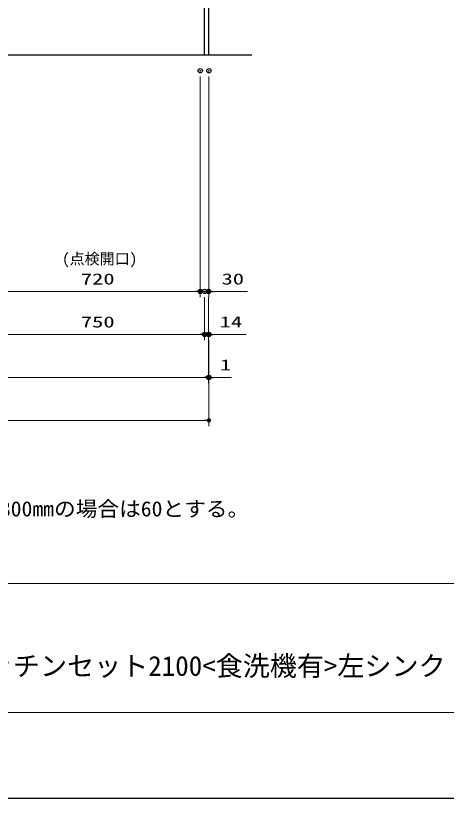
# Model space of a CAD drawing. Units: millimetres, scale not verified. Extents: x -9797 to 9797, y -4555 to 4555.
# Drawn here: x -6049 to -4544, y -4455 to -1724 of the extents above; entities that cross this region are included whole.
import ezdxf
from ezdxf.enums import TextEntityAlignment as Align

# ---------------------------------------------------------------- set-up
doc = ezdxf.new("R2010")
doc.units = ezdxf.units.MM
doc.header["$LTSCALE"] = 30
doc.header["$PDMODE"] = 32
doc.header["$PDSIZE"] = 15
for name, color, linetype, lineweight in [('0-0_0', 7, 'Continuous', 25), ('0-1_KABE', 4, 'Continuous', 25), ('0-2_寸法ﾚｲﾔｰ', 30, 'Continuous', 13), ('0-3_DEFPOINTS', 7, 'Continuous', 25), ('0-6_図面枠', 3, 'Continuous', 15)]:
    doc.layers.add(name, color=color, linetype=linetype, lineweight=lineweight)
doc.styles.add('ＭＳ ゴシック', font='')
doc.styles.get('ＭＳ ゴシック').set_extended_font_data('MS Gothic')

# ---------------------------------------------------------------- blocks, each defined once
blk = doc.blocks.new('_DOT')
at = {"layer": '0-0_0', "color": 30}
blk.add_line((-15, 0), (-30, 0), dxfattribs=at)
for points in [[(0, 0), (-15, 0), (-14.88, 1.88)], [(0, 0), (-14.88, -1.88), (-15, 0)], [(0, 0), (-14.88, 1.88), (-14.53, 3.73)], [(0, 0), (-14.53, -3.73), (-14.88, -1.88)], [(0, 0), (-14.53, 3.73), (-13.95, 5.52)], [(0, 0), (-13.95, -5.52), (-14.53, -3.73)], [(0, 0), (-13.95, 5.52), (-13.14, 7.23)], [(0, 0), (-13.14, -7.23), (-13.95, -5.52)], [(0, 0), (-13.14, 7.23), (-12.14, 8.82)], [(0, 0), (-12.14, -8.82), (-13.14, -7.23)], [(0, 0), (-12.14, 8.82), (-10.93, 10.27)], [(0, 0), (-10.93, -10.27), (-12.14, -8.82)], [(0, 0), (-10.93, 10.27), (-9.56, 11.56)], [(0, 0), (-9.56, -11.56), (-10.93, -10.27)], [(0, 0), (-9.56, 11.56), (-8.04, 12.66)], [(0, 0), (-8.04, -12.66), (-9.56, -11.56)], [(0, 0), (-8.04, 12.66), (-6.39, 13.57)], [(0, 0), (-6.39, -13.57), (-8.04, -12.66)], [(0, 0), (-6.39, 13.57), (-4.64, 14.27)], [(0, 0), (-4.64, -14.27), (-6.39, -13.57)], [(0, 0), (-4.64, 14.27), (-2.81, 14.73)], [(0, 0), (-2.81, -14.73), (-4.64, -14.27)], [(0, 0), (-2.81, 14.73), (-0.94, 14.97)], [(0, 0), (-0.94, -14.97), (-2.81, -14.73)], [(0, 0), (-0.94, 14.97), (0.94, 14.97)], [(0, 0), (0.94, -14.97), (-0.94, -14.97)], [(0, 0), (0.94, 14.97), (2.81, 14.73)], [(0, 0), (2.81, 14.73), (4.64, 14.27)], [(0, 0), (4.64, 14.27), (6.39, 13.57)], [(0, 0), (6.39, 13.57), (8.04, 12.66)], [(0, 0), (8.04, 12.66), (9.56, 11.56)], [(0, 0), (9.56, 11.56), (10.93, 10.27)], [(0, 0), (10.93, 10.27), (12.14, 8.82)], [(0, 0), (12.14, 8.82), (13.14, 7.23)], [(0, 0), (13.14, 7.23), (13.95, 5.52)], [(0, 0), (13.95, 5.52), (14.53, 3.73)], [(0, 0), (14.53, 3.73), (14.88, 1.88)], [(0, 0), (14.88, 1.88), (15, 0)], [(0, 0), (2.81, -14.73), (0.94, -14.97)], [(0, 0), (4.64, -14.27), (2.81, -14.73)], [(0, 0), (6.39, -13.57), (4.64, -14.27)], [(0, 0), (8.04, -12.66), (6.39, -13.57)], [(0, 0), (9.56, -11.56), (8.04, -12.66)], [(0, 0), (10.93, -10.27), (9.56, -11.56)], [(0, 0), (12.14, -8.82), (10.93, -10.27)], [(0, 0), (13.14, -7.23), (12.14, -8.82)], [(0, 0), (13.95, -5.52), (13.14, -7.23)], [(0, 0), (14.53, -3.73), (13.95, -5.52)], [(0, 0), (14.88, -1.88), (14.53, -3.73)], [(0, 0), (15, 0), (14.88, -1.88)]]:
    blk.add_solid(points, dxfattribs=at)

msp = doc.modelspace()

# ---------------------------------------------------------------- linework, layer by layer
at = {"layer": '0-0_0'}
msp.add_lwpolyline([(-5389.06, -1023.93), (-5375.06, -1023.93), (-5375.06, -1860.93), (-5389.06, -1860.93)], close=True, dxfattribs=at)
at = {"layer": '0-1_KABE'}
msp.add_line((-5224.06, -1860.93), (-7624.06, -1860.93), dxfattribs=at)
at = {"layer": '0-2_寸法ﾚｲﾔｰ'}
for p, q in [((-5404.06, -1935.93), (-5404.06, -2705.93)), ((-5404.06, -1935.93), (-5404.06, -2705.93)), ((-5374.06, -1935.93), (-5374.06, -2705.93)), ((-5419.06, -2685.93), (-6109.06, -2685.93)), ((-5419.06, -2685.93), (-5434.06, -2685.93)), ((-5374.06, -2685.93), (-5404.06, -2685.93)), ((-5374.06, -2685.93), (-5239.3, -2685.93)), ((-5359.06, -2685.93), (-5344.06, -2685.93)), ((-5389.06, -2705.93), (-5389.06, -2855.93)), ((-5389.06, -2705.93), (-5389.06, -2855.93)), ((-5375.06, -2705.93), (-5375.06, -3005.93)), ((-5375.06, -2705.93), (-5375.06, -2855.93)), ((-5404.06, -2835.93), (-6124.06, -2835.93)), ((-5404.06, -2835.93), (-5419.06, -2835.93)), ((-5375.06, -2835.93), (-5389.06, -2835.93)), ((-5375.06, -2835.93), (-5244.06, -2835.93)), ((-5360.06, -2835.93), (-5345.06, -2835.93)), ((-5375.06, -2855.93), (-5375.06, -3005.93)), ((-5374.06, -2855.93), (-5374.06, -3155.93)), ((-5374.06, -2855.93), (-5374.06, -3005.93)), ((-7458.06, -2985.93), (-5390.06, -2985.93)), ((-5390.06, -2985.93), (-5405.06, -2985.93)), ((-5375.06, -2985.93), (-5374.06, -2985.93)), ((-5374.06, -2985.93), (-5294.54, -2985.93)), ((-5359.06, -2985.93), (-5344.06, -2985.93)), ((-5389.06, -3135.93), (-7459.06, -3135.93))]:
    msp.add_line(p, q, dxfattribs=at)
at = {"layer": '0-3_DEFPOINTS'}
msp.add_line((2902.77, -4455), (-9697.23, -4455), dxfattribs=at)
for p in [(-5404.06, -1915.93), (-5374.06, -1915.93), (-5404.06, -2685.93), (-5389.06, -2685.93), (-5375.06, -2685.93), (-5389.06, -2835.93), (-5375.06, -2835.93), (-5374.06, -2835.93), (-5374.06, -2835.93), (-5375.06, -2985.93), (-5374.06, -2985.93)]:
    msp.add_point(p, dxfattribs=at)
at = {"layer": '0-6_図面枠'}
msp.add_line((-9397.23, -3705), (2602.77, -3705), dxfattribs=at)
msp.add_lwpolyline([(-9397.23, -4155), (2602.77, -4155), (2602.77, 4155), (-9397.23, 4155)], close=True, dxfattribs=at)

# ---------------------------------------------------------------- block references
at = {"layer": '0-2_寸法ﾚｲﾔｰ', "xscale": 0.5, "yscale": 0.5}
for p in [(-5404.06, -2685.93), (-5404.06, -2685.93), (-5389.06, -2835.93), (-5389.06, -2835.93), (-5375.06, -2985.93), (-5375.06, -2985.93), (-5374.06, -3135.93)]:
    msp.add_blockref('_DOT', p, dxfattribs=at)
at = {"layer": '0-2_寸法ﾚｲﾔｰ', "xscale": 0.5, "yscale": 0.5, "rotation": 180}
for p in [(-5374.06, -2685.93), (-5375.06, -2835.93), (-5374.06, -2985.93)]:
    msp.add_blockref('_DOT', p, dxfattribs=at)

# ---------------------------------------------------------------- texts
at = {"layer": '0-0_0', "style": 'ＭＳ ゴシック', "width": 1.05}
msp.add_text('※1. 天板高さH800mmの場合は60とする。', height=52.92, dxfattribs=at).set_placement((-6634.25, -3486.96), align=Align.BOTTOM_LEFT)
at = {"layer": '0-2_寸法ﾚｲﾔｰ', "style": 'ＭＳ ゴシック'}
msp.add_text('(点検開口)', height=38.48, dxfattribs=at).set_placement((-5886.73, -2602.85), align=Align.BOTTOM_LEFT)
at = {"layer": '0-2_寸法ﾚｲﾔｰ', "style": 'ＭＳ ゴシック', "width": 1.5}
for s, p in [('720', (-5821.21, -2673.33)), ('30', (-5329.78, -2673.33)), ('750', (-5821.21, -2823.33)), ('14', (-5336.44, -2823.33)), ('1', (-5335.49, -2973.33))]:
    msp.add_text(s, height=38.49, dxfattribs=at).set_placement(p, align=Align.BOTTOM_LEFT)
at = {"layer": '0-6_図面枠', "style": 'ＭＳ ゴシック'}
msp.add_text('キッチンセット2100<食洗機有>左シンク\u3000設備図面 ', height=69.27, dxfattribs=at).set_placement((-6247.23, -4048.32), align=Align.BOTTOM_LEFT)

doc.saveas('drawing.dxf')
